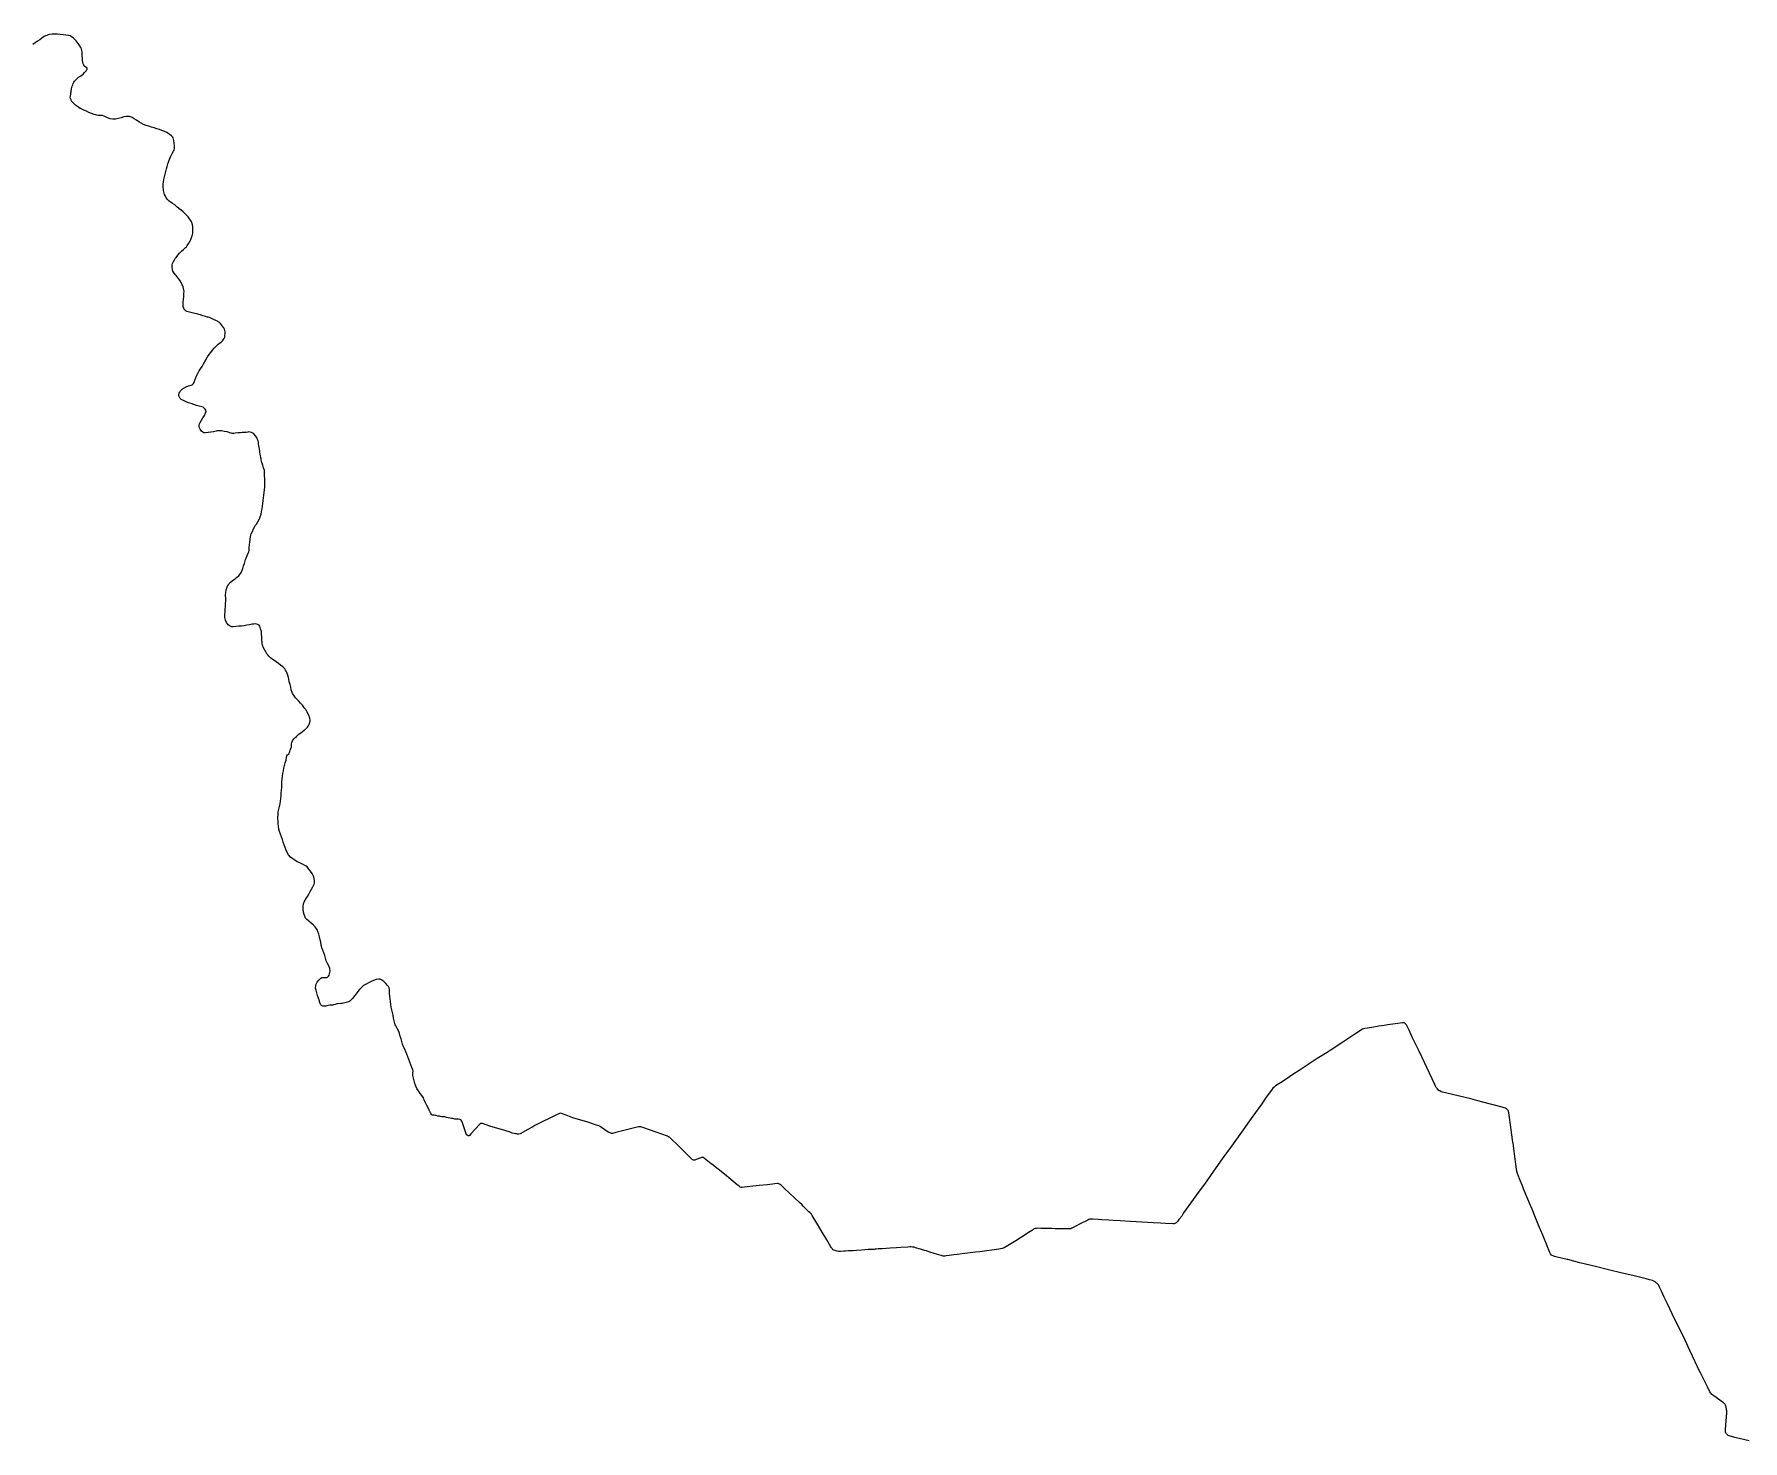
# Model space of a CAD drawing. Extents: x 293476 to 779698, y 145469 to 460400.
# Drawn here: x 564181 to 579622, y 224382 to 237092 of the extents above; entities that cross this region are included whole.
import ezdxf

# ---------------------------------------------------------------- set-up
doc = ezdxf.new("R2010")
doc.units = 0
doc.layers.add('Level 31', color=7, linetype='Continuous')

msp = doc.modelspace()

# ---------------------------------------------------------------- linework, layer by layer
at = {"layer": 'Level 31'}
for points in [[(565445, 236045), (565445, 236046), (565448, 236058), (565448, 236083), (565447, 236108), (565444, 236132), (565437, 236156), (565432, 236165), (565422, 236175), (565402, 236190), (565393, 236195), (565380, 236203), (565358, 236213), (565335, 236223), (565312, 236231), (565288, 236238), (565264, 236246), (565241, 236253), (565217, 236260), (565194, 236268), (565170, 236276), (565148, 236287), (565128, 236301), (565107, 236314), (565086, 236328), (565076, 236334), (565065, 236340), (565052, 236346), (565041, 236347), (565030, 236348), (565012, 236347), (564990, 236344), (564966, 236337), (564941, 236330), (564917, 236324), (564892, 236323), (564867, 236328), (564844, 236337), (564820, 236347), (564797, 236357), (564787, 236357), (564772, 236358), (564759, 236358), (564747, 236361), (564737, 236362), (564723, 236367), (564699, 236375), (564676, 236385), (564653, 236395), (564630, 236406), (564607, 236417), (564598, 236422), (564585, 236429), (564564, 236444), (564554, 236450), (564544, 236459), (564526, 236477), (564519, 236486), (564514, 236498), (564509, 236511), (564507, 236522), (564508, 236535), (564511, 236548), (564513, 236561), (564515, 236572), (564519, 236598), (564525, 236622), (564529, 236634), (564533, 236645), (564540, 236659), (564546, 236667), (564563, 236686), (564581, 236703), (564602, 236717), (564623, 236731), (564637, 236745), (564649, 236757), (564655, 236764), (564659, 236776), (564659, 236786), (564649, 236794), (564640, 236800), (564631, 236812), (564624, 236823), (564621, 236835), (564619, 236861), (564617, 236876), (564616, 236890), (564615, 236902), (564614, 236918), (564614, 236932), (564612, 236946), (564608, 236959), (564602, 236973), (564588, 236996), (564579, 237009), (564570, 237020), (564560, 237032), (564553, 237039), (564535, 237056), (564515, 237071), (564507, 237076), (564492, 237079), (564467, 237083), (564443, 237086), (564417, 237089), (564393, 237091), (564368, 237092), (564343, 237091), (564318, 237089), (564308, 237087), (564294, 237081), (564282, 237076), (564272, 237071), (564251, 237057), (564231, 237042), (564211, 237028), (564190, 237014), (564170, 237000)], [(577541, 227101), (577522, 227236), (577513, 227304), (577508, 227346), (577504, 227359), (577501, 227367), (577496, 227373), (577487, 227380), (577477, 227387), (577466, 227392), (577447, 227398), (577274, 227442), (577228, 227455), (577163, 227472), (576897, 227536), (576884, 227543), (576876, 227548), (576863, 227561), (576851, 227574), (576845, 227585), (576838, 227600), (576790, 227705), (576696, 227902), (576638, 228024), (576606, 228093), (576589, 228129), (576582, 228141), (576575, 228150), (576569, 228156), (576563, 228158), (576556, 228159), (576547, 228159), (576506, 228154), (576436, 228145), (576412, 228140), (576398, 228137), (576382, 228135), (576334, 228128), (576271, 228117), (576249, 228113), (576230, 228110), (576207, 228107), (576193, 228103), (576185, 228101), (576108, 228050), (575999, 227979), (575894, 227910), (575865, 227892), (575777, 227836), (575614, 227728), (575556, 227691), (575524, 227670), (575458, 227626), (575400, 227588), (575387, 227578), (575375, 227567), (575368, 227558), (575310, 227477), (575276, 227428), (575234, 227370), (575149, 227252), (575121, 227213), (575000, 227044), (575000, 227044), (574967, 226998), (574956, 226984), (574918, 226930), (574839, 226819), (574756, 226702), (574700, 226624), (574641, 226541), (574593, 226474), (574569, 226441), (574551, 226413), (574525, 226380), (574516, 226367), (574509, 226359), (574502, 226352), (574489, 226344), (574482, 226341), (574473, 226341), (574406, 226344), (574359, 226347), (574294, 226351), (574191, 226357), (574090, 226362), (573996, 226369), (573933, 226372), (573892, 226375), (573830, 226378), (573800, 226380), (573750, 226383), (573731, 226384), (573722, 226383), (573713, 226380), (573703, 226375), (573634, 226341), (573589, 226319), (573571, 226308), (573558, 226302), (573549, 226298), (573542, 226297), (573523, 226297), (573483, 226297), (573407, 226298), (573378, 226300), (573278, 226301), (573246, 226302), (573235, 226301), (573227, 226300), (573219, 226297), (573213, 226294), (573208, 226290), (573202, 226286), (573167, 226263), (573155, 226255), (573053, 226190), (572948, 226124), (572939, 226121), (572928, 226119), (572898, 226114), (572728, 226090), (572687, 226086), (572567, 226070), (572523, 226064), (572493, 226061), (572451, 226055), (572421, 226052), (572410, 226050), (572402, 226050), (572395, 226051), (572378, 226055), (572356, 226062), (572324, 226072), (572266, 226090), (572245, 226097), (572228, 226102), (572190, 226114), (572147, 226126), (572133, 226130), (572117, 226132), (572104, 226134), (572094, 226134), (572075, 226131), (572013, 226128), (571973, 226125), (571918, 226121), (571845, 226117), (571807, 226115), (571791, 226114), (571780, 226113), (571771, 226111), (571762, 226110), (571717, 226109), (571658, 226105), (571612, 226102), (571581, 226099), (571539, 226097), (571514, 226096), (571498, 226095), (571469, 226092), (571449, 226093), (571437, 226095), (571419, 226100), (571408, 226104), (571400, 226108), (571394, 226113), (571391, 226118), (571387, 226124), (571379, 226136), (571343, 226197), (571303, 226268), (571255, 226347), (571213, 226419), (571205, 226431), (571201, 226436), (571195, 226441), (571182, 226452), (571152, 226480), (571131, 226502), (571117, 226516), (571097, 226534), (571008, 226619), (570962, 226663), (570931, 226691), (570923, 226698), (570917, 226702), (570911, 226704), (570904, 226706), (570899, 226707), (570894, 226706), (570874, 226703), (570808, 226696), (570734, 226688), (570648, 226679), (570599, 226674), (570579, 226672), (570571, 226672), (570562, 226675), (570556, 226679), (570541, 226692), (570535, 226696), (570418, 226791), (570304, 226882), (570300, 226885), (570240, 226934), (570229, 226941), (570224, 226941), (570218, 226942), (570212, 226941), (570206, 226940), (570162, 226923), (570151, 226919), (570146, 226917), (570140, 226918), (570133, 226920), (570128, 226924), (570121, 226930), (570110, 226941), (570079, 226972), (570000, 227049), (570000, 227049), (569937, 227111), (569925, 227123), (569914, 227129), (569905, 227133), (569803, 227170), (569681, 227214), (569662, 227220), (569651, 227220), (569643, 227220), (569438, 227167), (569406, 227159), (569397, 227160), (569385, 227164), (569369, 227172), (569308, 227214), (569295, 227222), (569285, 227227), (569263, 227235), (569185, 227261), (569050, 227300), (568990, 227325), (568956, 227337), (568940, 227341), (568929, 227340), (568922, 227337), (568906, 227330), (568706, 227230), (568687, 227220), (568641, 227196), (568573, 227157), (568558, 227153), (568548, 227154), (568541, 227155), (568532, 227156), (568520, 227159), (568501, 227163), (568482, 227170), (568434, 227185), (568299, 227226), (568233, 227250), (568225, 227250), (568218, 227248), (568209, 227242), (568128, 227155), (568114, 227140), (568108, 227137), (568102, 227137), (568093, 227143), (568088, 227148), (568085, 227156), (568052, 227254), (568046, 227270), (568041, 227278), (568036, 227283), (568028, 227286), (568013, 227287), (567982, 227289), (567964, 227293), (567952, 227294), (567908, 227304), (567893, 227308), (567874, 227308), (567866, 227309), (567851, 227313), (567845, 227314), (567836, 227314), (567829, 227316), (567815, 227320), (567808, 227322), (567797, 227323), (567785, 227323), (567776, 227324), (567763, 227346), (567751, 227368), (567740, 227390), (567728, 227412), (567716, 227435), (567707, 227458), (567703, 227469), (567698, 227481), (567683, 227502), (567668, 227521), (567654, 227543), (567640, 227564), (567629, 227586), (567622, 227611), (567615, 227634), (567608, 227659), (567603, 227683), (567603, 227708), (567605, 227721), (567604, 227733), (567595, 227756), (567586, 227780), (567576, 227803), (567566, 227826), (567558, 227850), (567550, 227874), (567540, 227897), (567530, 227920), (567518, 227942), (567510, 227966), (567504, 227990), (567497, 228014), (567489, 228038), (567482, 228063), (567479, 228071), (567473, 228086), (567462, 228108), (567450, 228130), (567444, 228142), (567440, 228153), (567434, 228178), (567429, 228202), (567424, 228227), (567419, 228251), (567413, 228276), (567408, 228300), (567403, 228325), (567400, 228350), (567397, 228375), (567395, 228400), (567393, 228425), (567392, 228450), (567392, 228460), (567388, 228475), (567383, 228486), (567375, 228496), (567359, 228515), (567341, 228533), (567333, 228539), (567320, 228547), (567309, 228552), (567296, 228554), (567272, 228549), (567248, 228542), (567225, 228532), (567202, 228521), (567180, 228509), (567158, 228496), (567139, 228479), (567122, 228461), (567107, 228442), (567091, 228422), (567076, 228402), (567060, 228382), (567053, 228373), (567044, 228363), (567033, 228353), (567025, 228347), (567000, 228341), (566976, 228336), (566964, 228334), (566951, 228333), (566926, 228331), (566916, 228330), (566901, 228325), (566887, 228321), (566877, 228319), (566852, 228317), (566839, 228314), (566827, 228312), (566816, 228308), (566803, 228308), (566790, 228309), (566779, 228314), (566770, 228322), (566764, 228333), (566760, 228347), (566759, 228357), (566751, 228381), (566741, 228405), (566735, 228429), (566732, 228441), (566728, 228453), (566725, 228463), (566724, 228477), (566725, 228491), (566727, 228502), (566737, 228525), (566752, 228545), (566771, 228562), (566782, 228567), (566794, 228567), (566825, 228567), (566833, 228571), (566840, 228579), (566846, 228589), (566851, 228601), (566855, 228626), (566853, 228651), (566844, 228674), (566832, 228695), (566821, 228718), (566813, 228742), (566807, 228766), (566800, 228791), (566791, 228814), (566781, 228837), (566777, 228850), (566775, 228861), (566770, 228886), (566764, 228910), (566758, 228935), (566753, 228959), (566745, 228983), (566740, 228997), (566735, 229006), (566719, 229025), (566701, 229044), (566683, 229060), (566663, 229076), (566656, 229082), (566645, 229093), (566634, 229104), (566629, 229112), (566620, 229136), (566614, 229160), (566611, 229185), (566611, 229210), (566615, 229235), (566623, 229258), (566637, 229280), (566650, 229301), (566663, 229322), (566675, 229345), (566688, 229366), (566700, 229389), (566705, 229399), (566710, 229412), (566714, 229424), (566714, 229436), (566714, 229446), (566712, 229461), (566709, 229474), (566704, 229484), (566692, 229507), (566679, 229528), (566664, 229548), (566648, 229567), (566640, 229573), (566627, 229581), (566605, 229593), (566581, 229603), (566559, 229614), (566537, 229627), (566517, 229641), (566498, 229657), (566480, 229676), (566467, 229697), (566457, 229720), (566448, 229743), (566440, 229767), (566432, 229791), (566424, 229815), (566416, 229838), (566407, 229862), (566399, 229886), (566392, 229910), (566388, 229935), (566386, 229960), (566386, 229972), (566384, 230015), (566385, 230040), (566387, 230065), (566392, 230089), (566399, 230113), (566404, 230138), (566408, 230162), (566410, 230186), (566413, 230210), (566414, 230237), (566417, 230262), (566418, 230286), (566420, 230311), (566420, 230337), (566422, 230361), (566425, 230386), (566428, 230411), (566433, 230435), (566437, 230460), (566442, 230485), (566449, 230508), (566457, 230532), (566461, 230556), (566465, 230570), (566471, 230579), (566481, 230587), (566491, 230609), (566495, 230621), (566506, 230654), (566506, 230668), (566506, 230680), (566509, 230693), (566515, 230706), (566521, 230715), (566527, 230725), (566537, 230733), (566549, 230741), (566556, 230748), (566574, 230766), (566593, 230782), (566602, 230787), (566625, 230805), (566633, 230812), (566650, 230830), (566658, 230840), (566664, 230850), (566669, 230861), (566672, 230873), (566675, 230886), (566675, 230898), (566673, 230908), (566668, 230923), (566664, 230935), (566659, 230945), (566647, 230967), (566635, 230989), (566628, 230999), (566619, 231010), (566605, 231028), (566588, 231047), (566572, 231066), (566555, 231084), (566544, 231095), (566538, 231103), (566523, 231123), (566516, 231133), (566511, 231145), (566503, 231168), (566499, 231192), (566493, 231216), (566486, 231241), (566481, 231265), (566477, 231290), (566463, 231325), (566457, 231336), (566453, 231344), (566445, 231357), (566427, 231374), (566407, 231390), (566388, 231406), (566368, 231421), (566348, 231435), (566338, 231442), (566328, 231449), (566317, 231458), (566308, 231465), (566301, 231472), (566291, 231484), (566283, 231494), (566276, 231504), (566265, 231526), (566254, 231548), (566245, 231572), (566241, 231586), (566240, 231596), (566238, 231621), (566237, 231645), (566236, 231671), (566234, 231695), (566227, 231719), (566224, 231732), (566220, 231743), (566213, 231751), (566201, 231758), (566189, 231762), (566177, 231763), (566166, 231762), (566152, 231760), (566139, 231757), (566128, 231755), (566103, 231751), (566079, 231747), (566054, 231744), (566029, 231742), (566004, 231740), (565980, 231738), (565967, 231738), (565955, 231742), (565944, 231748), (565935, 231755), (565927, 231764), (565919, 231776), (565909, 231798), (565906, 231810), (565905, 231822), (565904, 231848), (565906, 231872), (565908, 231897), (565909, 231922), (565911, 231947), (565912, 231972), (565912, 231997), (565910, 232022), (565913, 232047), (565917, 232071), (565925, 232095), (565928, 232104), (565936, 232117), (565944, 232127), (565952, 232136), (565970, 232152), (565990, 232168), (565999, 232173), (566010, 232182), (566029, 232199), (566036, 232206), (566044, 232218), (566051, 232229), (566057, 232240), (566066, 232263), (566074, 232287), (566081, 232310), (566089, 232334), (566092, 232344), (566097, 232358), (566107, 232381), (566116, 232404), (566121, 232416), (566123, 232428), (566124, 232453), (566127, 232478), (566131, 232502), (566134, 232527), (566137, 232552), (566139, 232564), (566142, 232576), (566154, 232599), (566164, 232621), (566176, 232643), (566182, 232655), (566189, 232665), (566203, 232685), (566214, 232707), (566224, 232730), (566231, 232754), (566236, 232778), (566240, 232803), (566244, 232827), (566247, 232852), (566250, 232877), (566254, 232902), (566257, 232926), (566259, 232951), (566261, 232976), (566264, 233001), (566266, 233026), (566266, 233051), (566265, 233075), (566263, 233101), (566263, 233125), (566261, 233150), (566258, 233159), (566254, 233174), (566250, 233187), (566246, 233198), (566243, 233208), (566238, 233222), (566234, 233234), (566232, 233246), (566231, 233256), (566229, 233270), (566224, 233295), (566220, 233319), (566216, 233344), (566212, 233369), (566209, 233394), (566207, 233405), (566204, 233418), (566200, 233430), (566196, 233441), (566190, 233452), (566182, 233462), (566165, 233480), (566156, 233488), (566145, 233494), (566133, 233497), (566120, 233498), (566111, 233496), (566096, 233494), (566071, 233493), (566061, 233492), (566046, 233491), (566021, 233490), (565997, 233487), (565984, 233485), (565971, 233485), (565960, 233487), (565948, 233491), (565935, 233495), (565924, 233498), (565899, 233503), (565886, 233505), (565875, 233507), (565862, 233509), (565850, 233509), (565835, 233508), (565826, 233505), (565814, 233501), (565801, 233499), (565777, 233495), (565752, 233492), (565727, 233489), (565715, 233490), (565704, 233496), (565693, 233504), (565686, 233513), (565680, 233522), (565675, 233536), (565672, 233546), (565672, 233560), (565675, 233572), (565681, 233583), (565693, 233605), (565706, 233626), (565719, 233648), (565730, 233670), (565734, 233681), (565732, 233694), (565727, 233705), (565717, 233714), (565709, 233721), (565696, 233725), (565672, 233731), (565648, 233738), (565624, 233746), (565601, 233754), (565576, 233761), (565554, 233771), (565531, 233781), (565509, 233792), (565500, 233800), (565493, 233812), (565488, 233823), (565488, 233836), (565492, 233847), (565497, 233858), (565504, 233870), (565512, 233878), (565521, 233886), (565531, 233894), (565553, 233906), (565577, 233914), (565601, 233922), (565610, 233925), (565620, 233935), (565627, 233946), (565631, 233957), (565638, 233981), (565647, 234005), (565659, 234027), (565671, 234049), (565684, 234069), (565698, 234090), (565711, 234112), (565723, 234134), (565735, 234155), (565748, 234177), (565763, 234197), (565777, 234217), (565792, 234237), (565808, 234256), (565826, 234274), (565837, 234284), (565845, 234290), (565864, 234305), (565874, 234313), (565883, 234322), (565890, 234329), (565897, 234342), (565903, 234354), (565905, 234366), (565907, 234390), (565906, 234403), (565904, 234415), (565901, 234426), (565894, 234438), (565880, 234458), (565873, 234467), (565864, 234478), (565855, 234487), (565845, 234493), (565837, 234499), (565823, 234505), (565800, 234515), (565777, 234526), (565766, 234531), (565754, 234534), (565745, 234536), (565730, 234540), (565718, 234545), (565706, 234548), (565695, 234551), (565683, 234555), (565670, 234558), (565659, 234562), (565647, 234565), (565634, 234567), (565622, 234570), (565610, 234573), (565586, 234580), (565562, 234586), (565553, 234590), (565542, 234600), (565533, 234612), (565530, 234622), (565528, 234632), (565527, 234646), (565528, 234671), (565531, 234696), (565533, 234721), (565534, 234746), (565535, 234771), (565531, 234795), (565527, 234808), (565523, 234819), (565519, 234828), (565512, 234842), (565500, 234863), (565493, 234873), (565485, 234883), (565469, 234902), (565463, 234911), (565455, 234922), (565440, 234942), (565433, 234951), (565430, 234965), (565429, 234983), (565427, 234998), (565428, 235009), (565432, 235021), (565437, 235032), (565449, 235054), (565456, 235064), (565463, 235074), (565478, 235094), (565495, 235112), (565513, 235130), (565531, 235146), (565548, 235164), (565557, 235172), (565565, 235182), (565578, 235203), (565591, 235224), (565597, 235236), (565601, 235247), (565609, 235270), (565612, 235282), (565614, 235294), (565616, 235318), (565616, 235344), (565615, 235355), (565613, 235368), (565606, 235391), (565600, 235402), (565593, 235412), (565578, 235433), (565572, 235441), (565563, 235452), (565545, 235469), (565527, 235486), (565509, 235502), (565489, 235518), (565470, 235533), (565451, 235549), (565431, 235563), (565410, 235576), (565400, 235583), (565391, 235591), (565384, 235601), (565376, 235611), (565375, 235614), (565365, 235633), (565360, 235644), (565356, 235656), (565352, 235669), (565350, 235680), (565349, 235691), (565348, 235704), (565348, 235729), (565348, 235741), (565350, 235754), (565354, 235778), (565359, 235802), (565365, 235827), (565371, 235851), (565377, 235875), (565383, 235898), (565390, 235922), (565398, 235946), (565407, 235969), (565417, 235991), (565428, 236014), (565440, 236035), (565445, 236045)], [(579679, 224382), (579549, 224413), (579500, 224426), (579491, 224429), (579483, 224435), (579476, 224444), (579471, 224450), (579467, 224458), (579466, 224467), (579465, 224483), (579479, 224637), (579478, 224653), (579476, 224661), (579474, 224670), (579474, 224672), (579474, 224675), (579473, 224680), (579472, 224683), (579471, 224685), (579471, 224685), (579469, 224694), (579466, 224704), (579464, 224709), (579460, 224715), (579455, 224720), (579448, 224726), (579359, 224788), (579343, 224800), (579335, 224808), (579329, 224816), (579324, 224824), (579302, 224868), (579238, 225002), (579238, 225000), (579143, 225198), (579100, 225290), (578985, 225530), (578942, 225618), (578911, 225681), (578886, 225734), (578870, 225769), (578859, 225790), (578851, 225799), (578848, 225802), (578841, 225807), (578830, 225817), (578817, 225824), (578805, 225829), (578780, 225836), (578750, 225844), (578689, 225859), (578639, 225871), (578602, 225881), (578533, 225897), (578409, 225928), (578292, 225957), (578150, 225991), (578042, 226019), (578035, 226020), (577944, 226042), (577920, 226048), (577907, 226053), (577898, 226056), (577892, 226060), (577885, 226070), (577878, 226082), (577872, 226098), (577858, 226134), (577853, 226145), (577814, 226239), (577777, 226330), (577746, 226407), (577718, 226474), (577704, 226508), (577647, 226645), (577641, 226660), (577635, 226676), (577607, 226743), (577604, 226749), (577594, 226774), (577585, 226797), (577583, 226806), (577581, 226816), (577569, 226904), (577546, 227071), (577545, 227077), (577541, 227101)]]:
    msp.add_lwpolyline(points, dxfattribs=at)

doc.saveas('drawing.dxf')
